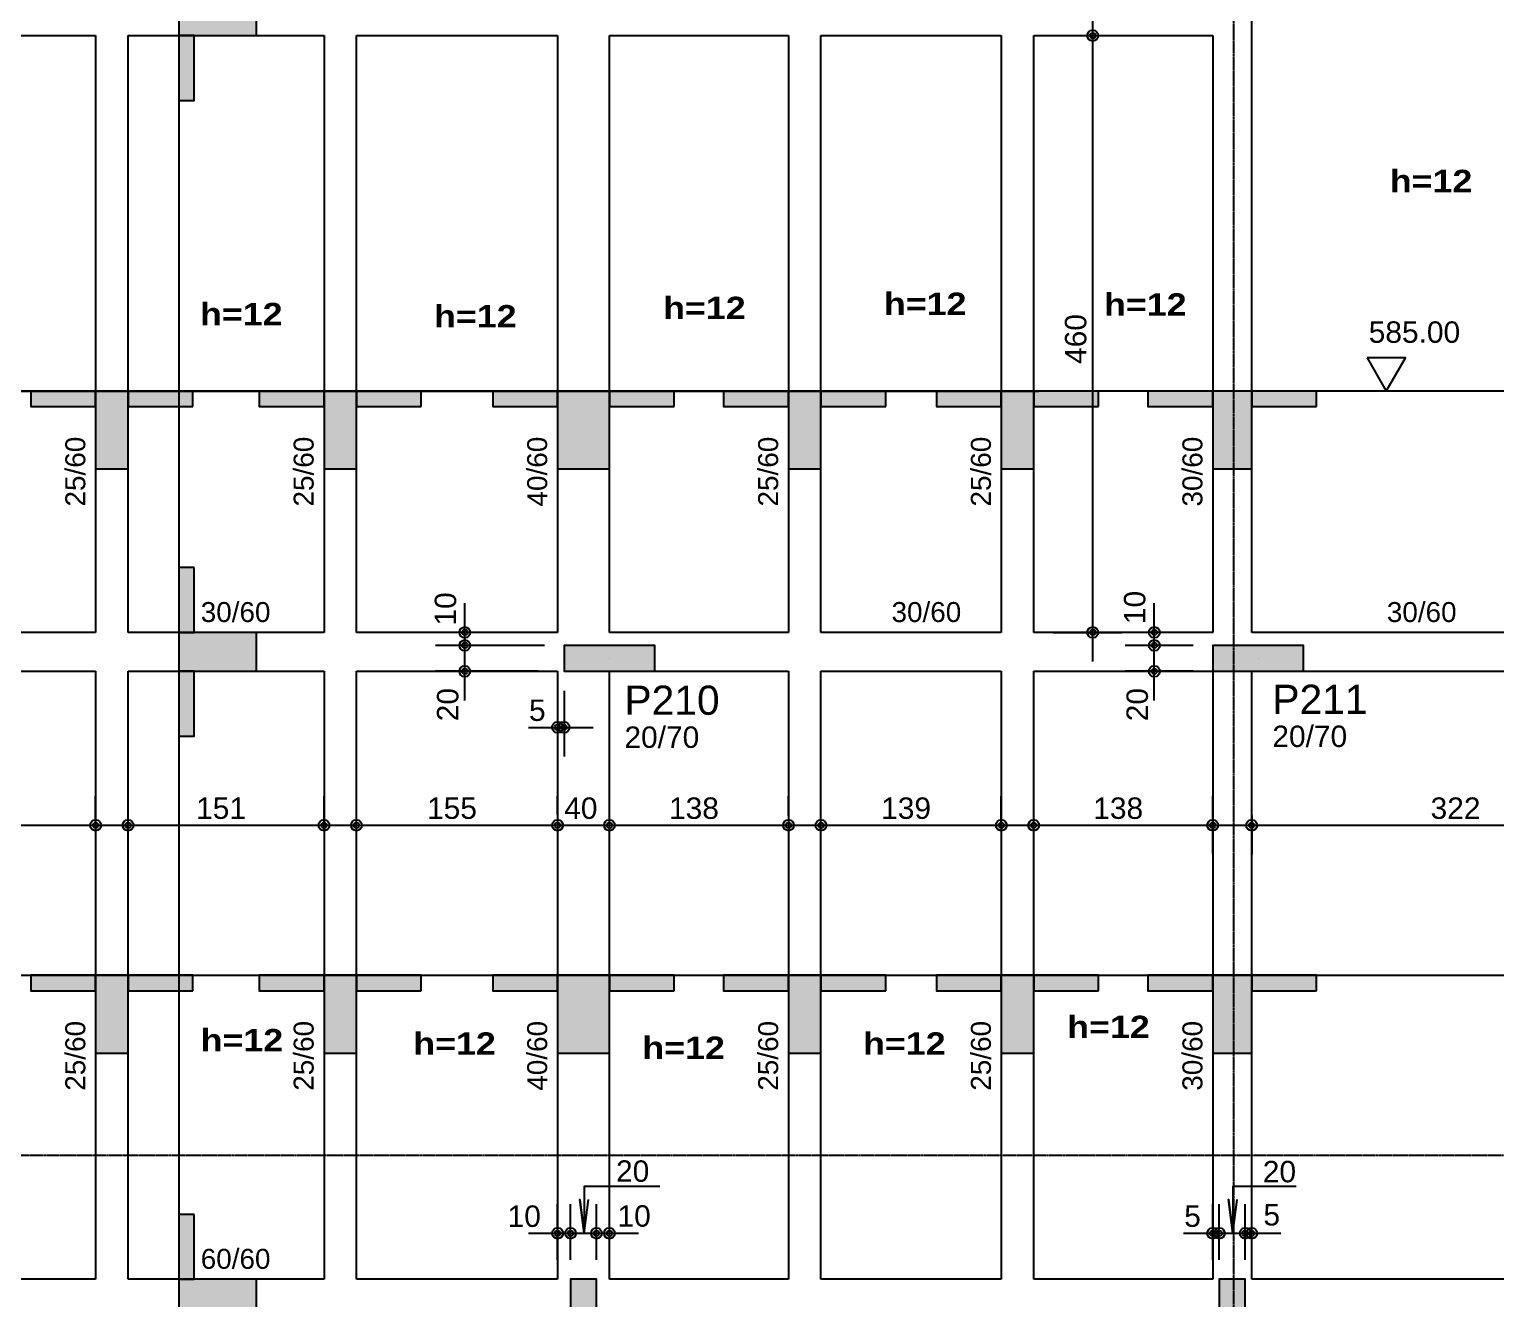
# Model space of a CAD drawing. Extents: x 0 to 13080, y 0 to 6750.
# Drawn here: x 2668 to 3798, y 4450 to 5429 of the extents above; entities that cross this region are included whole.
import ezdxf

# ---------------------------------------------------------------- set-up
doc = ezdxf.new("R2010")
doc.units = 0
doc.header["$MEASUREMENT"] = 0
doc.linetypes.add('ESTILO_TQS_0007', pattern=[2.1, 1.5, -0.2, 0.2, -0.2])
for name, color, linetype in [('MTH-202', 1, 'CONTINUOUS'), ('MTH-224', 4, 'CONTINUOUS'), ('MTH-242', 1, 'CONTINUOUS'), ('MTH-COTAS7', 31, 'CONTINUOUS'), ('MTH-DIM-PILAR', 3, 'CONTINUOUS'), ('MTH-DIM-VIGA', 3, 'CONTINUOUS'), ('MTH-EIXO-214', 4, 'CONTINUOUS'), ('MTH-FACE-VIGA', 7, 'CONTINUOUS'), ('MTH-LINHA-SEÇÃO', 16, 'CONTINUOUS'), ('MTH-PILAR-SEGUE', 5, 'CONTINUOUS'), ('MTH-SIMB_COTA', 3, 'CONTINUOUS'), ('MTH-SOMBRA21', 150, 'CONTINUOUS'), ('MTH-SOMBRA25', 253, 'CONTINUOUS'), ('MTH-TXT', 4, 'CONTINUOUS'), ('MTH-TXT-NEGRITO', 5, 'CONTINUOUS')]:
    doc.layers.add(name, color=color, linetype=linetype)
doc.styles.add('TQS_ARIAL', font='arial.ttf')
doc.styles.add('TQS_ARIAL_BLACK', font='ariblk.ttf')

msp = doc.modelspace()

# ---------------------------------------------------------------- linework, layer by layer
at = {"layer": 'MTH-224', "linetype": 'Continuous'}
msp.add_lwpolyline([(3698.835664, 5175.223693), (3713.558168, 5149.723693), (3728.28058, 5175.223693), (3698.835664, 5175.223693)], dxfattribs=at)
at = {"layer": 'MTH-242', "linetype": 'Continuous'}
for p, q in [((3114.783294, 4943.7182), (3114.783294, 4943.7182)), ((3114.783294, 4943.718165), (3114.783294, 4943.718165)), ((3614.783294, 4943.718199), (3614.783294, 4943.718199)), ((3614.783294, 4943.718165), (3614.783294, 4943.718165))]:
    msp.add_line(p, q, dxfattribs=at)
at = {"layer": 'MTH-COTAS7', "linetype": 'Continuous'}
for p, q in [((3487.28235, 5401.218199), (3487.28235, 5486.218199)), ((3487.28235, 4941.218199), (3487.28235, 5446.218199)), ((3456.783294, 5423.718199), (3509.78235, 5423.718199)), ((3485.798653, 5423.718199), (3509.78235, 5423.718199)), ((3003.297934, 4931.2182), (3003.297934, 4986.218199)), ((3534.740684, 4931.218199), (3534.740684, 4986.218199)), ((3003.297934, 4911.218199), (3003.297934, 4976.2182)), ((3534.740684, 4911.218199), (3534.740684, 4976.218199)), ((3059.783294, 4963.718199), (2980.797934, 4963.718199)), ((3456.783294, 4963.718199), (3509.78235, 4963.718199)), ((3564.783294, 4963.718199), (3512.240684, 4963.718199)), ((3064.783294, 4953.7182), (2980.797934, 4953.7182)), ((3064.783294, 4953.7182), (2980.797934, 4953.7182)), ((3564.783294, 4953.718199), (3512.240684, 4953.718199)), ((3564.783294, 4953.718199), (3512.240684, 4953.718199)), ((3059.783294, 4933.718199), (2980.797934, 4933.718199)), ((3564.783294, 4933.718199), (3512.240684, 4933.718199)), ((3074.783294, 4918.718199), (3074.783294, 4868.051968)), ((3079.783294, 4918.7182), (3079.783294, 4868.051968)), ((3052.283294, 4890.551968), (3102.283294, 4890.551968)), ((2718.783294, 4812.719379), (2718.783294, 4837.558111)), ((2743.783294, 4799.992141), (2743.783294, 4837.558111)), ((2894.783294, 4812.049524), (2894.783294, 4837.558111)), ((2919.783294, 4800.661995), (2919.783294, 4837.558111)), ((3074.783294, 4823.437053), (3074.783294, 4837.558111)), ((3074.783294, 4823.437053), (3074.783294, 4837.558111)), ((3114.783294, 4801.33185), (3114.783294, 4837.558111)), ((3114.783294, 4801.33185), (3114.783294, 4837.558111)), ((3252.783294, 4822.43059), (3252.783294, 4837.558111)), ((3277.783294, 4792.084691), (3277.783294, 4837.558111)), ((3416.783294, 4813.854575), (3416.783294, 4837.558111)), ((3441.783294, 4791.424997), (3441.783294, 4837.558111)), ((3579.783294, 4793.404077), (3579.783294, 4837.558111)), ((2542.282865, 4815.058111), (2741.283294, 4815.058111)), ((2721.283294, 4815.058111), (2917.283294, 4815.058111)), ((2897.283294, 4815.058111), (3097.283294, 4815.058111)), ((3052.283294, 4815.058111), (3137.283294, 4815.058111)), ((3092.283294, 4815.058111), (3275.283294, 4815.058111)), ((3255.283294, 4815.058111), (3439.283294, 4815.058111)), ((3419.283294, 4815.058111), (3602.283294, 4815.058111)), ((3587.283294, 4815.058111), (3954.265118, 4815.058111)), ((3609.783294, 4822.558111), (3609.783294, 4792.558111)), ((3074.783294, 4480.218199), (3074.783294, 4523.10984)), ((3084.783294, 4480.218199), (3084.783294, 4523.10984)), ((3084.783294, 4480.218199), (3084.783294, 4523.10984)), ((3104.783294, 4480.218199), (3104.783294, 4523.10984)), ((3104.783294, 4480.218199), (3104.783294, 4523.10984)), ((3114.783294, 4480.218199), (3114.783294, 4523.10984)), ((3579.783294, 4480.218199), (3579.783294, 4523.10984)), ((3584.783294, 4480.218199), (3584.783294, 4523.10984)), ((3584.783294, 4480.218199), (3584.783294, 4523.10984)), ((3604.783294, 4480.218199), (3604.783294, 4523.10984)), ((3604.783294, 4480.218199), (3604.783294, 4523.10984)), ((3609.783294, 4480.218199), (3609.783294, 4523.10984)), ((3052.283294, 4500.60984), (3107.283294, 4500.60984)), ((3062.283294, 4500.60984), (3127.283294, 4500.60984)), ((3082.283294, 4500.60984), (3137.283294, 4500.60984)), ((3557.283294, 4500.60984), (3607.283294, 4500.60984)), ((3562.283294, 4500.60984), (3627.283294, 4500.60984)), ((3582.283294, 4500.60984), (3632.283294, 4500.60984))]:
    msp.add_line(p, q, dxfattribs=at)
for points in [[(3153.72988, 4536.754718), (3095.260604, 4536.754718), (3095.260604, 4500.60984), (3091.834292, 4526.635267), (3095.260604, 4500.60984), (3098.686917, 4526.635267)], [(3644.012056, 4536.754718), (3595.260604, 4536.754718), (3595.260604, 4500.60984), (3591.834292, 4526.635267), (3595.260604, 4500.60984), (3598.686917, 4526.635267)]]:
    msp.add_lwpolyline(points, dxfattribs=at)
at = {"layer": 'MTH-EIXO-214', "linetype": 'ESTILO_TQS_0007'}
for p, q in [((3595.782195, 6324.951479), (3595.782195, 517.214632)), ((673.355745, 4560.735466), (8996.284341, 4560.735466))]:
    msp.add_line(p, q, dxfattribs=at)
at = {"layer": 'MTH-FACE-VIGA', "linetype": 'Continuous'}
for points in [[(3609.783294, 4963.718199), (3609.783294, 5443.718199)], [(2564.782865, 5423.718199), (2718.783294, 5423.718199)], [(2718.783294, 5423.718199), (2718.783294, 4963.718199)], [(2743.783294, 5423.718199), (2894.783294, 5423.718199)], [(2743.783294, 4963.718199), (2743.783294, 5423.718199)], [(2894.783294, 5423.718199), (2894.783294, 4963.718199)], [(2919.783294, 5423.718199), (3074.783294, 5423.718199)], [(2919.783294, 4963.718199), (2919.783294, 5423.718199)], [(3074.783294, 5423.718199), (3074.783294, 4963.718199)], [(3114.783294, 5423.718199), (3252.783294, 5423.718199)], [(3114.783294, 4963.718199), (3114.783294, 5423.718199)], [(3252.783294, 5423.718199), (3252.783294, 4963.718199)], [(3277.783294, 5423.718199), (3416.783294, 5423.718199)], [(3277.783294, 4963.718199), (3277.783294, 5423.718199)], [(3416.783294, 5423.718199), (3416.783294, 4963.718199)], [(3441.783294, 5423.718199), (3579.783294, 5423.718199)], [(3441.783294, 4963.718199), (3441.783294, 5423.718199)], [(3579.783294, 5423.718199), (3579.783294, 4963.718199)], [(2718.783294, 4963.718199), (2564.782865, 4963.718199)], [(2894.783294, 4963.718199), (2743.783294, 4963.718199)], [(3074.783294, 4963.718199), (2919.783294, 4963.718199)], [(3252.783294, 4963.718199), (3114.783294, 4963.718199)], [(3416.783294, 4963.718199), (3277.783294, 4963.718199)], [(3579.783294, 4963.718199), (3441.783294, 4963.718199)], [(3931.765118, 4963.718199), (3609.783294, 4963.718199)], [(2564.782865, 4933.718199), (2718.783294, 4933.718199)], [(2718.783294, 4933.718199), (2718.783294, 4465.218199)], [(2743.783294, 4933.718199), (2894.783294, 4933.718199)], [(2743.783294, 4465.218199), (2743.783294, 4933.718199)], [(2894.783294, 4933.718199), (2894.783294, 4465.218199)], [(2919.783294, 4933.718199), (3074.783294, 4933.718199)], [(2919.783294, 4465.218199), (2919.783294, 4933.718199)], [(3074.783294, 4933.718199), (3074.783294, 4465.218199)], [(3114.783294, 4465.218199), (3114.783294, 4933.7182)], [(3149.783294, 4933.718199), (3252.783294, 4933.718199)], [(3252.783294, 4933.718199), (3252.783294, 4465.218199)], [(3277.783294, 4933.718199), (3416.783294, 4933.718199)], [(3277.783294, 4465.218199), (3277.783294, 4933.718199)], [(3416.783294, 4933.718199), (3416.783294, 4465.218199)], [(3441.783294, 4933.718199), (3579.783294, 4933.718199)], [(3441.783294, 4465.218199), (3441.783294, 4933.718199)], [(3579.783294, 4933.718199), (3579.783294, 4465.218199)], [(3609.783294, 4465.218199), (3609.783294, 4933.718199)], [(3649.783294, 4933.718199), (3944.265118, 4933.718199)], [(2718.783294, 4465.218199), (2564.782865, 4465.218199)], [(2894.783294, 4465.218199), (2743.783294, 4465.218199)], [(3074.783294, 4465.218199), (2919.783294, 4465.218199)], [(3252.783294, 4465.218199), (3114.783294, 4465.218199)], [(3416.783294, 4465.218199), (3277.783294, 4465.218199)], [(3579.783294, 4465.218199), (3441.783294, 4465.218199)], [(4334.783294, 4465.218199), (3609.783294, 4465.218199)]]:
    msp.add_lwpolyline(points, dxfattribs=at)
at = {"layer": 'MTH-LINHA-SEÇÃO', "linetype": 'Continuous'}
for p, q in [((2782.768955, 6068.395893), (2782.768955, 785.505044)), ((1333.760919, 5149.723693), (3445.743172, 5149.723693)), ((3931.765118, 5149.723693), (1348.760919, 5149.723693)), ((921.177142, 4699.468199), (6390.261497, 4699.468199))]:
    msp.add_line(p, q, dxfattribs=at)
for points in [[(2782.768955, 5463.718199), (2782.768955, 5423.718199), (2842.768955, 5423.718199), (2842.768955, 5463.718199), (2782.768955, 5463.718199)], [(2794.768955, 5423.718199), (2782.768955, 5423.718199), (2782.768955, 5373.718199), (2794.768955, 5373.718199), (2794.768955, 5423.718199)], [(2718.783294, 5137.723693), (2718.783294, 5149.723693), (2668.783294, 5149.723693), (2668.783294, 5137.723693), (2718.783294, 5137.723693)], [(2743.783294, 5149.723693), (2718.783294, 5149.723693), (2718.783294, 5089.723693), (2743.783294, 5089.723693), (2743.783294, 5149.723693)], [(2793.783294, 5137.723693), (2793.783294, 5149.723693), (2743.783294, 5149.723693), (2743.783294, 5137.723693), (2793.783294, 5137.723693)], [(2894.783294, 5137.723693), (2894.783294, 5149.723693), (2844.783294, 5149.723693), (2844.783294, 5137.723693), (2894.783294, 5137.723693)], [(2919.783294, 5149.723693), (2894.783294, 5149.723693), (2894.783294, 5089.723693), (2919.783294, 5089.723693), (2919.783294, 5149.723693)], [(2969.783294, 5137.723693), (2969.783294, 5149.723693), (2919.783294, 5149.723693), (2919.783294, 5137.723693), (2969.783294, 5137.723693)], [(3074.783294, 5137.723693), (3074.783294, 5149.723693), (3024.783294, 5149.723693), (3024.783294, 5137.723693), (3074.783294, 5137.723693)], [(3114.783294, 5149.723693), (3074.783294, 5149.723693), (3074.783294, 5089.723693), (3114.783294, 5089.723693), (3114.783294, 5149.723693)], [(3164.783294, 5137.723693), (3164.783294, 5149.723693), (3114.783294, 5149.723693), (3114.783294, 5137.723693), (3164.783294, 5137.723693)], [(3252.783294, 5137.723693), (3252.783294, 5149.723693), (3202.783294, 5149.723693), (3202.783294, 5137.723693), (3252.783294, 5137.723693)], [(3277.783294, 5149.723693), (3252.783294, 5149.723693), (3252.783294, 5089.723693), (3277.783294, 5089.723693), (3277.783294, 5149.723693)], [(3327.783294, 5137.723693), (3327.783294, 5149.723693), (3277.783294, 5149.723693), (3277.783294, 5137.723693), (3327.783294, 5137.723693)], [(3416.783294, 5137.723693), (3416.783294, 5149.723693), (3366.783294, 5149.723693), (3366.783294, 5137.723693), (3416.783294, 5137.723693)], [(3441.783294, 5149.723693), (3416.783294, 5149.723693), (3416.783294, 5089.723693), (3441.783294, 5089.723693), (3441.783294, 5149.723693)], [(3491.783294, 5137.723693), (3491.783294, 5149.723693), (3441.783294, 5149.723693), (3441.783294, 5137.723693), (3491.783294, 5137.723693)], [(3579.783294, 5137.723693), (3579.783294, 5149.723693), (3529.783294, 5149.723693), (3529.783294, 5137.723693), (3579.783294, 5137.723693)], [(3609.783294, 5149.723693), (3579.783294, 5149.723693), (3579.783294, 5089.723693), (3609.783294, 5089.723693), (3609.783294, 5149.723693)], [(3659.783294, 5137.723693), (3659.783294, 5149.723693), (3609.783294, 5149.723693), (3609.783294, 5137.723693), (3659.783294, 5137.723693)], [(2794.768955, 5013.718199), (2782.768955, 5013.718199), (2782.768955, 4963.718199), (2794.768955, 4963.718199), (2794.768955, 5013.718199)], [(2782.768955, 4963.718199), (2782.768955, 4933.718199), (2842.768955, 4933.718199), (2842.768955, 4963.718199), (2782.768955, 4963.718199)], [(2794.768955, 4933.718199), (2782.768955, 4933.718199), (2782.768955, 4883.718199), (2794.768955, 4883.718199), (2794.768955, 4933.718199)], [(2718.783294, 4687.468199), (2718.783294, 4699.468199), (2668.783294, 4699.468199), (2668.783294, 4687.468199), (2718.783294, 4687.468199)], [(2743.783294, 4699.468199), (2718.783294, 4699.468199), (2718.783294, 4639.468199), (2743.783294, 4639.468199), (2743.783294, 4699.468199)], [(2793.783294, 4687.468199), (2793.783294, 4699.468199), (2743.783294, 4699.468199), (2743.783294, 4687.468199), (2793.783294, 4687.468199)], [(2894.783294, 4687.468199), (2894.783294, 4699.468199), (2844.783294, 4699.468199), (2844.783294, 4687.468199), (2894.783294, 4687.468199)], [(2919.783294, 4699.468199), (2894.783294, 4699.468199), (2894.783294, 4639.468199), (2919.783294, 4639.468199), (2919.783294, 4699.468199)], [(2969.783294, 4687.468199), (2969.783294, 4699.468199), (2919.783294, 4699.468199), (2919.783294, 4687.468199), (2969.783294, 4687.468199)], [(3074.783294, 4687.468199), (3074.783294, 4699.468199), (3024.783294, 4699.468199), (3024.783294, 4687.468199), (3074.783294, 4687.468199)], [(3114.783294, 4699.468199), (3074.783294, 4699.468199), (3074.783294, 4639.468199), (3114.783294, 4639.468199), (3114.783294, 4699.468199)], [(3164.783294, 4687.468199), (3164.783294, 4699.468199), (3114.783294, 4699.468199), (3114.783294, 4687.468199), (3164.783294, 4687.468199)], [(3252.783294, 4687.468199), (3252.783294, 4699.468199), (3202.783294, 4699.468199), (3202.783294, 4687.468199), (3252.783294, 4687.468199)], [(3277.783294, 4699.468199), (3252.783294, 4699.468199), (3252.783294, 4639.468199), (3277.783294, 4639.468199), (3277.783294, 4699.468199)], [(3327.783294, 4687.468199), (3327.783294, 4699.468199), (3277.783294, 4699.468199), (3277.783294, 4687.468199), (3327.783294, 4687.468199)], [(3416.783294, 4687.468199), (3416.783294, 4699.468199), (3366.783294, 4699.468199), (3366.783294, 4687.468199), (3416.783294, 4687.468199)], [(3441.783294, 4699.468199), (3416.783294, 4699.468199), (3416.783294, 4639.468199), (3441.783294, 4639.468199), (3441.783294, 4699.468199)], [(3491.783294, 4687.468199), (3491.783294, 4699.468199), (3441.783294, 4699.468199), (3441.783294, 4687.468199), (3491.783294, 4687.468199)], [(3579.783294, 4687.468199), (3579.783294, 4699.468199), (3529.783294, 4699.468199), (3529.783294, 4687.468199), (3579.783294, 4687.468199)], [(3609.783294, 4699.468199), (3579.783294, 4699.468199), (3579.783294, 4639.468199), (3609.783294, 4639.468199), (3609.783294, 4699.468199)], [(3659.783294, 4687.468199), (3659.783294, 4699.468199), (3609.783294, 4699.468199), (3609.783294, 4687.468199), (3659.783294, 4687.468199)], [(2794.768955, 4515.218199), (2782.768955, 4515.218199), (2782.768955, 4465.218199), (2794.768955, 4465.218199), (2794.768955, 4515.218199)], [(2782.768955, 4465.218199), (2782.768955, 4405.218237), (2842.768955, 4405.218237), (2842.768955, 4465.218199), (2782.768955, 4465.218199)]]:
    msp.add_lwpolyline(points, dxfattribs=at)
at = {"layer": 'MTH-PILAR-SEGUE', "linetype": 'Continuous'}
for points in [[(3149.783294, 4933.7182), (3149.783294, 4953.7182), (3079.783294, 4953.7182), (3079.783294, 4933.7182), (3149.783294, 4933.7182)], [(3649.783294, 4933.718199), (3649.783294, 4953.718199), (3579.783294, 4953.718199), (3579.783294, 4933.718199), (3649.783294, 4933.718199)], [(3084.783294, 4405.218199), (3104.783294, 4405.218199), (3104.783294, 4465.218199), (3084.783294, 4465.218199), (3084.783294, 4405.218199)], [(3584.783294, 4405.218199), (3604.783294, 4405.218199), (3604.783294, 4465.218199), (3584.783294, 4465.218199), (3584.783294, 4405.218199)]]:
    msp.add_lwpolyline(points, dxfattribs=at)
at = {"layer": 'MTH-SIMB_COTA', "linetype": 'Continuous'}
for centre, radius in [((3487.28235, 5423.718199), 4.200001), ((3487.28235, 5423.718199), 4.200001), ((3487.28235, 5423.718199), 2.1), ((3487.28235, 5423.718199), 2.1), ((3003.297934, 4963.718199), 4.200001), ((3003.297934, 4963.718199), 2.1), ((3487.28235, 4963.718199), 4.200001), ((3487.28235, 4963.718199), 2.1), ((3534.740684, 4963.718199), 4.200001), ((3534.740684, 4963.718199), 2.1), ((3003.297934, 4953.7182), 4.200001), ((3003.297934, 4953.7182), 4.200001), ((3003.297934, 4953.7182), 2.1), ((3003.297934, 4953.7182), 2.1), ((3534.740684, 4953.718199), 4.200001), ((3534.740684, 4953.718199), 4.200001), ((3534.740684, 4953.718199), 2.1), ((3534.740684, 4953.718199), 2.1), ((3003.297934, 4933.718199), 4.200001), ((3003.297934, 4933.718199), 2.1), ((3534.740684, 4933.718199), 4.200001), ((3534.740684, 4933.718199), 2.1), ((3074.783294, 4890.551968), 4.200001), ((3079.783294, 4890.551968), 4.200001), ((3074.783294, 4890.551968), 2.1), ((3079.783294, 4890.551968), 2.1), ((2718.783294, 4815.058111), 4.200001), ((2718.783294, 4815.058111), 2.1), ((2743.783294, 4815.058111), 4.200001), ((2743.783294, 4815.058111), 2.1), ((2894.783294, 4815.058111), 4.200001), ((2894.783294, 4815.058111), 2.1), ((2919.783294, 4815.058111), 4.200001), ((2919.783294, 4815.058111), 2.1), ((3074.783294, 4815.058111), 4.200001), ((3074.783294, 4815.058111), 4.200001), ((3074.783294, 4815.058111), 2.1), ((3074.783294, 4815.058111), 2.1), ((3114.783294, 4815.058111), 4.200001), ((3114.783294, 4815.058111), 4.200001), ((3114.783294, 4815.058111), 2.1), ((3114.783294, 4815.058111), 2.1), ((3252.783294, 4815.058111), 4.200001), ((3252.783294, 4815.058111), 2.1), ((3277.783294, 4815.058111), 4.200001), ((3277.783294, 4815.058111), 2.1), ((3416.783294, 4815.058111), 4.200001), ((3416.783294, 4815.058111), 2.1), ((3441.783294, 4815.058111), 4.200001), ((3441.783294, 4815.058111), 2.1), ((3579.783294, 4815.058111), 4.200001), ((3579.783294, 4815.058111), 2.1), ((3609.783294, 4815.058111), 4.200001), ((3609.783294, 4815.058111), 2.1), ((3074.783294, 4500.60984), 4.200001), ((3074.783294, 4500.60984), 2.1), ((3084.783294, 4500.60984), 4.200001), ((3084.783294, 4500.60984), 4.200001), ((3084.783294, 4500.60984), 2.1), ((3084.783294, 4500.60984), 2.1), ((3104.783294, 4500.60984), 4.200001), ((3104.783294, 4500.60984), 4.200001), ((3104.783294, 4500.60984), 2.1), ((3104.783294, 4500.60984), 2.1), ((3114.783294, 4500.60984), 4.200001), ((3114.783294, 4500.60984), 2.1), ((3579.783294, 4500.60984), 4.200001), ((3579.783294, 4500.60984), 2.1), ((3584.783294, 4500.60984), 4.200001), ((3584.783294, 4500.60984), 4.200001), ((3584.783294, 4500.60984), 2.1), ((3584.783294, 4500.60984), 2.1), ((3604.783294, 4500.60984), 4.200001), ((3604.783294, 4500.60984), 4.200001), ((3604.783294, 4500.60984), 2.1), ((3604.783294, 4500.60984), 2.1), ((3609.783294, 4500.60984), 4.200001), ((3609.783294, 4500.60984), 2.1)]:
    msp.add_circle(centre, radius, dxfattribs=at)
at = {"layer": 'MTH-SOMBRA21', "linetype": 'Continuous'}
for points in [[(2782.768955, 5463.718199), (2782.768955, 5423.718199), (2842.768955, 5423.718199)], [(2782.768955, 5463.718199), (2842.768955, 5423.718199), (2842.768955, 5463.718199)], [(2794.768955, 5423.718199), (2782.768955, 5423.718199), (2782.768955, 5373.718199)], [(2794.768955, 5423.718199), (2782.768955, 5373.718199), (2794.768955, 5373.718199)], [(2794.768955, 5423.718199), (2794.768955, 5373.718199), (2794.768955, 5423.718199)], [(2718.783294, 5137.723693), (2718.783294, 5149.723693), (2668.783294, 5149.723693)], [(2718.783294, 5137.723693), (2668.783294, 5149.723693), (2668.783294, 5137.723693)], [(2743.783294, 5149.723693), (2718.783294, 5149.723693), (2718.783294, 5089.723693)], [(2743.783294, 5149.723693), (2718.783294, 5089.723693), (2743.783294, 5089.723693)], [(2793.783294, 5137.723693), (2793.783294, 5149.723693), (2743.783294, 5149.723693)], [(2793.783294, 5137.723693), (2743.783294, 5149.723693), (2743.783294, 5137.723693)], [(2743.783294, 5149.723693), (2743.783294, 5089.723693), (2743.783294, 5149.723693)], [(2894.783294, 5137.723693), (2894.783294, 5149.723693), (2844.783294, 5149.723693)], [(2894.783294, 5137.723693), (2844.783294, 5149.723693), (2844.783294, 5137.723693)], [(2919.783294, 5149.723693), (2894.783294, 5149.723693), (2894.783294, 5089.723693)], [(2919.783294, 5149.723693), (2894.783294, 5089.723693), (2919.783294, 5089.723693)], [(2969.783294, 5137.723693), (2969.783294, 5149.723693), (2919.783294, 5149.723693)], [(2969.783294, 5137.723693), (2919.783294, 5149.723693), (2919.783294, 5137.723693)], [(2919.783294, 5149.723693), (2919.783294, 5089.723693), (2919.783294, 5149.723693)], [(3074.783294, 5137.723693), (3074.783294, 5149.723693), (3024.783294, 5149.723693)], [(3074.783294, 5137.723693), (3024.783294, 5149.723693), (3024.783294, 5137.723693)], [(3114.783294, 5149.723693), (3074.783294, 5149.723693), (3074.783294, 5089.723693)], [(3114.783294, 5149.723693), (3074.783294, 5089.723693), (3114.783294, 5089.723693)], [(3164.783294, 5137.723693), (3164.783294, 5149.723693), (3114.783294, 5149.723693)], [(3164.783294, 5137.723693), (3114.783294, 5149.723693), (3114.783294, 5137.723693)], [(3114.783294, 5149.723693), (3114.783294, 5089.723693), (3114.783294, 5149.723693)], [(3252.783294, 5137.723693), (3252.783294, 5149.723693), (3202.783294, 5149.723693)], [(3252.783294, 5137.723693), (3202.783294, 5149.723693), (3202.783294, 5137.723693)], [(3277.783294, 5149.723693), (3252.783294, 5149.723693), (3252.783294, 5089.723693)], [(3277.783294, 5149.723693), (3252.783294, 5089.723693), (3277.783294, 5089.723693)], [(3327.783294, 5137.723693), (3327.783294, 5149.723693), (3277.783294, 5149.723693)], [(3327.783294, 5137.723693), (3277.783294, 5149.723693), (3277.783294, 5137.723693)], [(3277.783294, 5149.723693), (3277.783294, 5089.723693), (3277.783294, 5149.723693)], [(3416.783294, 5137.723693), (3416.783294, 5149.723693), (3366.783294, 5149.723693)], [(3416.783294, 5137.723693), (3366.783294, 5149.723693), (3366.783294, 5137.723693)], [(3441.783294, 5149.723693), (3416.783294, 5149.723693), (3416.783294, 5089.723693)], [(3441.783294, 5149.723693), (3416.783294, 5089.723693), (3441.783294, 5089.723693)], [(3491.783294, 5137.723693), (3491.783294, 5149.723693), (3441.783294, 5149.723693)], [(3491.783294, 5137.723693), (3441.783294, 5149.723693), (3441.783294, 5137.723693)], [(3441.783294, 5149.723693), (3441.783294, 5089.723693), (3441.783294, 5149.723693)], [(3579.783294, 5137.723693), (3579.783294, 5149.723693), (3529.783294, 5149.723693)], [(3579.783294, 5137.723693), (3529.783294, 5149.723693), (3529.783294, 5137.723693)], [(3609.783294, 5149.723693), (3579.783294, 5149.723693), (3579.783294, 5089.723693)], [(3609.783294, 5149.723693), (3579.783294, 5089.723693), (3609.783294, 5089.723693)], [(3659.783294, 5137.723693), (3659.783294, 5149.723693), (3609.783294, 5149.723693)], [(3659.783294, 5137.723693), (3609.783294, 5149.723693), (3609.783294, 5137.723693)], [(3609.783294, 5149.723693), (3609.783294, 5089.723693), (3609.783294, 5149.723693)], [(2718.783294, 5137.723693), (2668.783294, 5137.723693), (2718.783294, 5137.723693)], [(2793.783294, 5137.723693), (2743.783294, 5137.723693), (2793.783294, 5137.723693)], [(2894.783294, 5137.723693), (2844.783294, 5137.723693), (2894.783294, 5137.723693)], [(2969.783294, 5137.723693), (2919.783294, 5137.723693), (2969.783294, 5137.723693)], [(3074.783294, 5137.723693), (3024.783294, 5137.723693), (3074.783294, 5137.723693)], [(3164.783294, 5137.723693), (3114.783294, 5137.723693), (3164.783294, 5137.723693)], [(3252.783294, 5137.723693), (3202.783294, 5137.723693), (3252.783294, 5137.723693)], [(3327.783294, 5137.723693), (3277.783294, 5137.723693), (3327.783294, 5137.723693)], [(3416.783294, 5137.723693), (3366.783294, 5137.723693), (3416.783294, 5137.723693)], [(3491.783294, 5137.723693), (3441.783294, 5137.723693), (3491.783294, 5137.723693)], [(3579.783294, 5137.723693), (3529.783294, 5137.723693), (3579.783294, 5137.723693)], [(3659.783294, 5137.723693), (3609.783294, 5137.723693), (3659.783294, 5137.723693)], [(2794.768955, 5013.718199), (2782.768955, 5013.718199), (2782.768955, 4963.718199)], [(2794.768955, 5013.718199), (2782.768955, 4963.718199), (2794.768955, 4963.718199)], [(2794.768955, 5013.718199), (2794.768955, 4963.718199), (2794.768955, 5013.718199)], [(2782.768955, 4963.718199), (2782.768955, 4933.718199), (2842.768955, 4933.718199)], [(2782.768955, 4963.718199), (2842.768955, 4933.718199), (2842.768955, 4963.718199)], [(2782.768955, 4963.718199), (2842.768955, 4963.718199), (2782.768955, 4963.718199)], [(2794.768955, 4933.718199), (2782.768955, 4933.718199), (2782.768955, 4883.718199)], [(2794.768955, 4933.718199), (2782.768955, 4883.718199), (2794.768955, 4883.718199)], [(2794.768955, 4933.718199), (2794.768955, 4883.718199), (2794.768955, 4933.718199)], [(2718.783294, 4687.468199), (2718.783294, 4699.468199), (2668.783294, 4699.468199)], [(2718.783294, 4687.468199), (2668.783294, 4699.468199), (2668.783294, 4687.468199)], [(2743.783294, 4699.468199), (2718.783294, 4699.468199), (2718.783294, 4639.468199)], [(2743.783294, 4699.468199), (2718.783294, 4639.468199), (2743.783294, 4639.468199)], [(2793.783294, 4687.468199), (2793.783294, 4699.468199), (2743.783294, 4699.468199)], [(2793.783294, 4687.468199), (2743.783294, 4699.468199), (2743.783294, 4687.468199)], [(2743.783294, 4699.468199), (2743.783294, 4639.468199), (2743.783294, 4699.468199)], [(2894.783294, 4687.468199), (2894.783294, 4699.468199), (2844.783294, 4699.468199)], [(2894.783294, 4687.468199), (2844.783294, 4699.468199), (2844.783294, 4687.468199)], [(2919.783294, 4699.468199), (2894.783294, 4699.468199), (2894.783294, 4639.468199)], [(2919.783294, 4699.468199), (2894.783294, 4639.468199), (2919.783294, 4639.468199)], [(2969.783294, 4687.468199), (2969.783294, 4699.468199), (2919.783294, 4699.468199)], [(2969.783294, 4687.468199), (2919.783294, 4699.468199), (2919.783294, 4687.468199)], [(2919.783294, 4699.468199), (2919.783294, 4639.468199), (2919.783294, 4699.468199)], [(3074.783294, 4687.468199), (3074.783294, 4699.468199), (3024.783294, 4699.468199)], [(3074.783294, 4687.468199), (3024.783294, 4699.468199), (3024.783294, 4687.468199)], [(3114.783294, 4699.468199), (3074.783294, 4699.468199), (3074.783294, 4639.468199)], [(3114.783294, 4699.468199), (3074.783294, 4639.468199), (3114.783294, 4639.468199)], [(3164.783294, 4687.468199), (3164.783294, 4699.468199), (3114.783294, 4699.468199)], [(3164.783294, 4687.468199), (3114.783294, 4699.468199), (3114.783294, 4687.468199)], [(3114.783294, 4699.468199), (3114.783294, 4639.468199), (3114.783294, 4699.468199)], [(3252.783294, 4687.468199), (3252.783294, 4699.468199), (3202.783294, 4699.468199)], [(3252.783294, 4687.468199), (3202.783294, 4699.468199), (3202.783294, 4687.468199)], [(3277.783294, 4699.468199), (3252.783294, 4699.468199), (3252.783294, 4639.468199)], [(3277.783294, 4699.468199), (3252.783294, 4639.468199), (3277.783294, 4639.468199)], [(3327.783294, 4687.468199), (3327.783294, 4699.468199), (3277.783294, 4699.468199)], [(3327.783294, 4687.468199), (3277.783294, 4699.468199), (3277.783294, 4687.468199)], [(3277.783294, 4699.468199), (3277.783294, 4639.468199), (3277.783294, 4699.468199)], [(3416.783294, 4687.468199), (3416.783294, 4699.468199), (3366.783294, 4699.468199)], [(3416.783294, 4687.468199), (3366.783294, 4699.468199), (3366.783294, 4687.468199)], [(3441.783294, 4699.468199), (3416.783294, 4699.468199), (3416.783294, 4639.468199)], [(3441.783294, 4699.468199), (3416.783294, 4639.468199), (3441.783294, 4639.468199)], [(3491.783294, 4687.468199), (3491.783294, 4699.468199), (3441.783294, 4699.468199)], [(3491.783294, 4687.468199), (3441.783294, 4699.468199), (3441.783294, 4687.468199)], [(3441.783294, 4699.468199), (3441.783294, 4639.468199), (3441.783294, 4699.468199)], [(3579.783294, 4687.468199), (3579.783294, 4699.468199), (3529.783294, 4699.468199)], [(3579.783294, 4687.468199), (3529.783294, 4699.468199), (3529.783294, 4687.468199)], [(3609.783294, 4699.468199), (3579.783294, 4699.468199), (3579.783294, 4639.468199)], [(3609.783294, 4699.468199), (3579.783294, 4639.468199), (3609.783294, 4639.468199)], [(3659.783294, 4687.468199), (3659.783294, 4699.468199), (3609.783294, 4699.468199)], [(3659.783294, 4687.468199), (3609.783294, 4699.468199), (3609.783294, 4687.468199)], [(3609.783294, 4699.468199), (3609.783294, 4639.468199), (3609.783294, 4699.468199)], [(2718.783294, 4687.468199), (2668.783294, 4687.468199), (2718.783294, 4687.468199)], [(2793.783294, 4687.468199), (2743.783294, 4687.468199), (2793.783294, 4687.468199)], [(2894.783294, 4687.468199), (2844.783294, 4687.468199), (2894.783294, 4687.468199)], [(2969.783294, 4687.468199), (2919.783294, 4687.468199), (2969.783294, 4687.468199)], [(3074.783294, 4687.468199), (3024.783294, 4687.468199), (3074.783294, 4687.468199)], [(3164.783294, 4687.468199), (3114.783294, 4687.468199), (3164.783294, 4687.468199)], [(3252.783294, 4687.468199), (3202.783294, 4687.468199), (3252.783294, 4687.468199)], [(3327.783294, 4687.468199), (3277.783294, 4687.468199), (3327.783294, 4687.468199)], [(3416.783294, 4687.468199), (3366.783294, 4687.468199), (3416.783294, 4687.468199)], [(3491.783294, 4687.468199), (3441.783294, 4687.468199), (3491.783294, 4687.468199)], [(3579.783294, 4687.468199), (3529.783294, 4687.468199), (3579.783294, 4687.468199)], [(3659.783294, 4687.468199), (3609.783294, 4687.468199), (3659.783294, 4687.468199)], [(2794.768955, 4515.218199), (2782.768955, 4515.218199), (2782.768955, 4465.218199)], [(2794.768955, 4515.218199), (2782.768955, 4465.218199), (2794.768955, 4465.218199)], [(2794.768955, 4515.218199), (2794.768955, 4465.218199), (2794.768955, 4515.218199)], [(2782.768955, 4465.218199), (2782.768955, 4405.218237), (2842.768955, 4405.218237)], [(2782.768955, 4465.218199), (2842.768955, 4405.218237), (2842.768955, 4465.218199)], [(2782.768955, 4465.218199), (2842.768955, 4465.218199), (2782.768955, 4465.218199)]]:
    msp.add_solid(points, dxfattribs=at)
at = {"layer": 'MTH-SOMBRA25', "linetype": 'Continuous'}
for points in [[(3149.783294, 4933.7182), (3149.783294, 4953.7182), (3079.783294, 4953.7182)], [(3149.783294, 4933.7182), (3079.783294, 4953.7182), (3079.783294, 4933.7182)], [(3649.783294, 4933.718199), (3649.783294, 4953.718199), (3579.783294, 4953.718199)], [(3649.783294, 4933.718199), (3579.783294, 4953.718199), (3579.783294, 4933.718199)], [(3149.783294, 4933.7182), (3079.783294, 4933.7182), (3149.783294, 4933.7182)], [(3649.783294, 4933.718199), (3579.783294, 4933.718199), (3649.783294, 4933.718199)], [(3084.783294, 4405.218199), (3104.783294, 4405.218199), (3104.783294, 4465.218199)], [(3084.783294, 4405.218199), (3104.783294, 4465.218199), (3084.783294, 4465.218199)], [(3084.783294, 4405.218199), (3084.783294, 4465.218199), (3084.783294, 4405.218199)], [(3584.783294, 4405.218199), (3604.783294, 4405.218199), (3604.783294, 4465.218199)], [(3584.783294, 4405.218199), (3604.783294, 4465.218199), (3584.783294, 4465.218199)], [(3584.783294, 4405.218199), (3584.783294, 4465.218199), (3584.783294, 4405.218199)]]:
    msp.add_solid(points, dxfattribs=at)

# ---------------------------------------------------------------- texts
at = {"layer": 'MTH-202', "linetype": 'Continuous', "style": 'TQS_ARIAL'}
for s, p in [('P210', (3126.330294, 4900.223229)), ('P211', (3625.716053, 4900.884061))]:
    msp.add_text(s, height=22.5, dxfattribs=at).set_placement(p)
at = {"layer": 'MTH-COTAS7', "linetype": 'Continuous', "style": 'TQS_ARIAL'}
for s, p in [('460', (3482.33235, 5170.618199)), ('10', (2996.607872, 4968.987962)), ('10', (3527.836234, 4970.092674)), ('20', (2998.347934, 4895.218205)), ('20', (3529.790684, 4895.218205))]:
    msp.add_text(s, height=16.5, rotation=90, dxfattribs=at).set_placement(p)
for s, p in [('5', (3052.7833, 4895.501968)), ('151', (2796.183294, 4820.008111)), ('155', (2974.183294, 4820.008111)), ('40', (3079.933294, 4820.008111)), ('138', (3160.683294, 4820.008111)), ('139', (3324.183294, 4820.008111)), ('138', (3487.683294, 4820.008111)), ('322', (3747.674206, 4820.008111)), ('20', (3119.857614, 4540.288882)), ('20', (3618.357264, 4539.910499)), ('10', (3036.2833, 4505.55984)), ('10', (3121.006027, 4505.729842)), ('5', (3557.7833, 4505.55984)), ('5', (3618.832677, 4506.592878))]:
    msp.add_text(s, height=16.5, dxfattribs=at).set_placement(p)
at = {"layer": 'MTH-DIM-PILAR', "linetype": 'Continuous', "style": 'TQS_ARIAL'}
for p in [(3126.330294, 4874.723229), (3625.716053, 4875.384061)]:
    msp.add_text('20/70', height=16.5, dxfattribs=at).set_placement(p)
at = {"layer": 'MTH-DIM-VIGA', "linetype": 'Continuous', "style": 'TQS_ARIAL'}
for s, p in [('25/60', (2710.783294, 5060.723693)), ('25/60', (2886.783294, 5060.723693)), ('40/60', (3066.783294, 5060.723693)), ('25/60', (3244.783294, 5060.723693)), ('25/60', (3408.783294, 5060.723693)), ('30/60', (3571.783294, 5060.723693)), ('25/60', (2710.783294, 4610.468199)), ('25/60', (2886.783294, 4610.468199)), ('40/60', (3066.783294, 4610.468199)), ('25/60', (3244.783294, 4610.468199)), ('25/60', (3408.783294, 4610.468199)), ('30/60', (3571.783294, 4610.468199))]:
    msp.add_text(s, height=15.4, rotation=90, dxfattribs=at).set_placement(p)
for s, p in [('30/60', (2799.768955, 4971.718162)), ('30/60', (3332.199987, 4971.718162)), ('30/60', (3713.964069, 4971.718162)), ('60/60', (2799.768955, 4473.218162))]:
    msp.add_text(s, height=15.375, dxfattribs=at).set_placement(p)
at = {"layer": 'MTH-TXT', "linetype": 'Continuous', "style": 'TQS_ARIAL'}
msp.add_text('585.00', height=16.5, dxfattribs=at).set_placement((3699.989869, 5186.924087))
at = {"layer": 'MTH-TXT-NEGRITO', "linetype": 'Continuous', "style": 'TQS_ARIAL_BLACK'}
for p in [(3716.256325, 5303.010757), (3156.173024, 5205.167087), (3326.321072, 5208.377428), (3495.986971, 5207.831789), (2799.218703, 5200.462537), (2979.604296, 5198.746406), (3467.576055, 4651.044442), (2799.674125, 4640.801572), (2963.552593, 4638.20308), (3140.121322, 4634.992739), (3310.26937, 4638.20308)]:
    msp.add_text('h=12', height=17.25, dxfattribs=at).set_placement(p)

doc.saveas('drawing.dxf')
